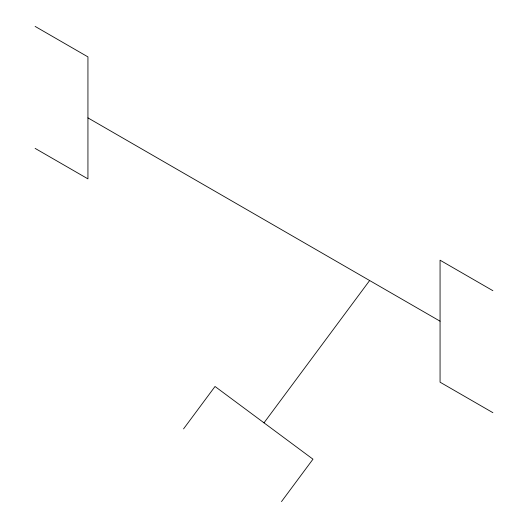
<?xml version="1.0" encoding="UTF-8"?>
<svg xmlns="http://www.w3.org/2000/svg" width="528" height="528" viewBox="0 0 528 528"><rect width="100%" height="100%" fill="white"/><g stroke="black" fill="none" stroke-linecap="round" stroke-linejoin="round"><path stroke-width="0.79" d="M183.546 428.894L215.028 386.483L312.972 459.188L281.49 501.6M264 422.836L369.64 280.526M35.119 26.4L87.938 56.892L87.938 178.873L35.119 148.381M492.881 290.69L440.062 260.198L440.062 382.18L492.881 412.672M87.938 117.883L440.062 321.189"/></g></svg>
